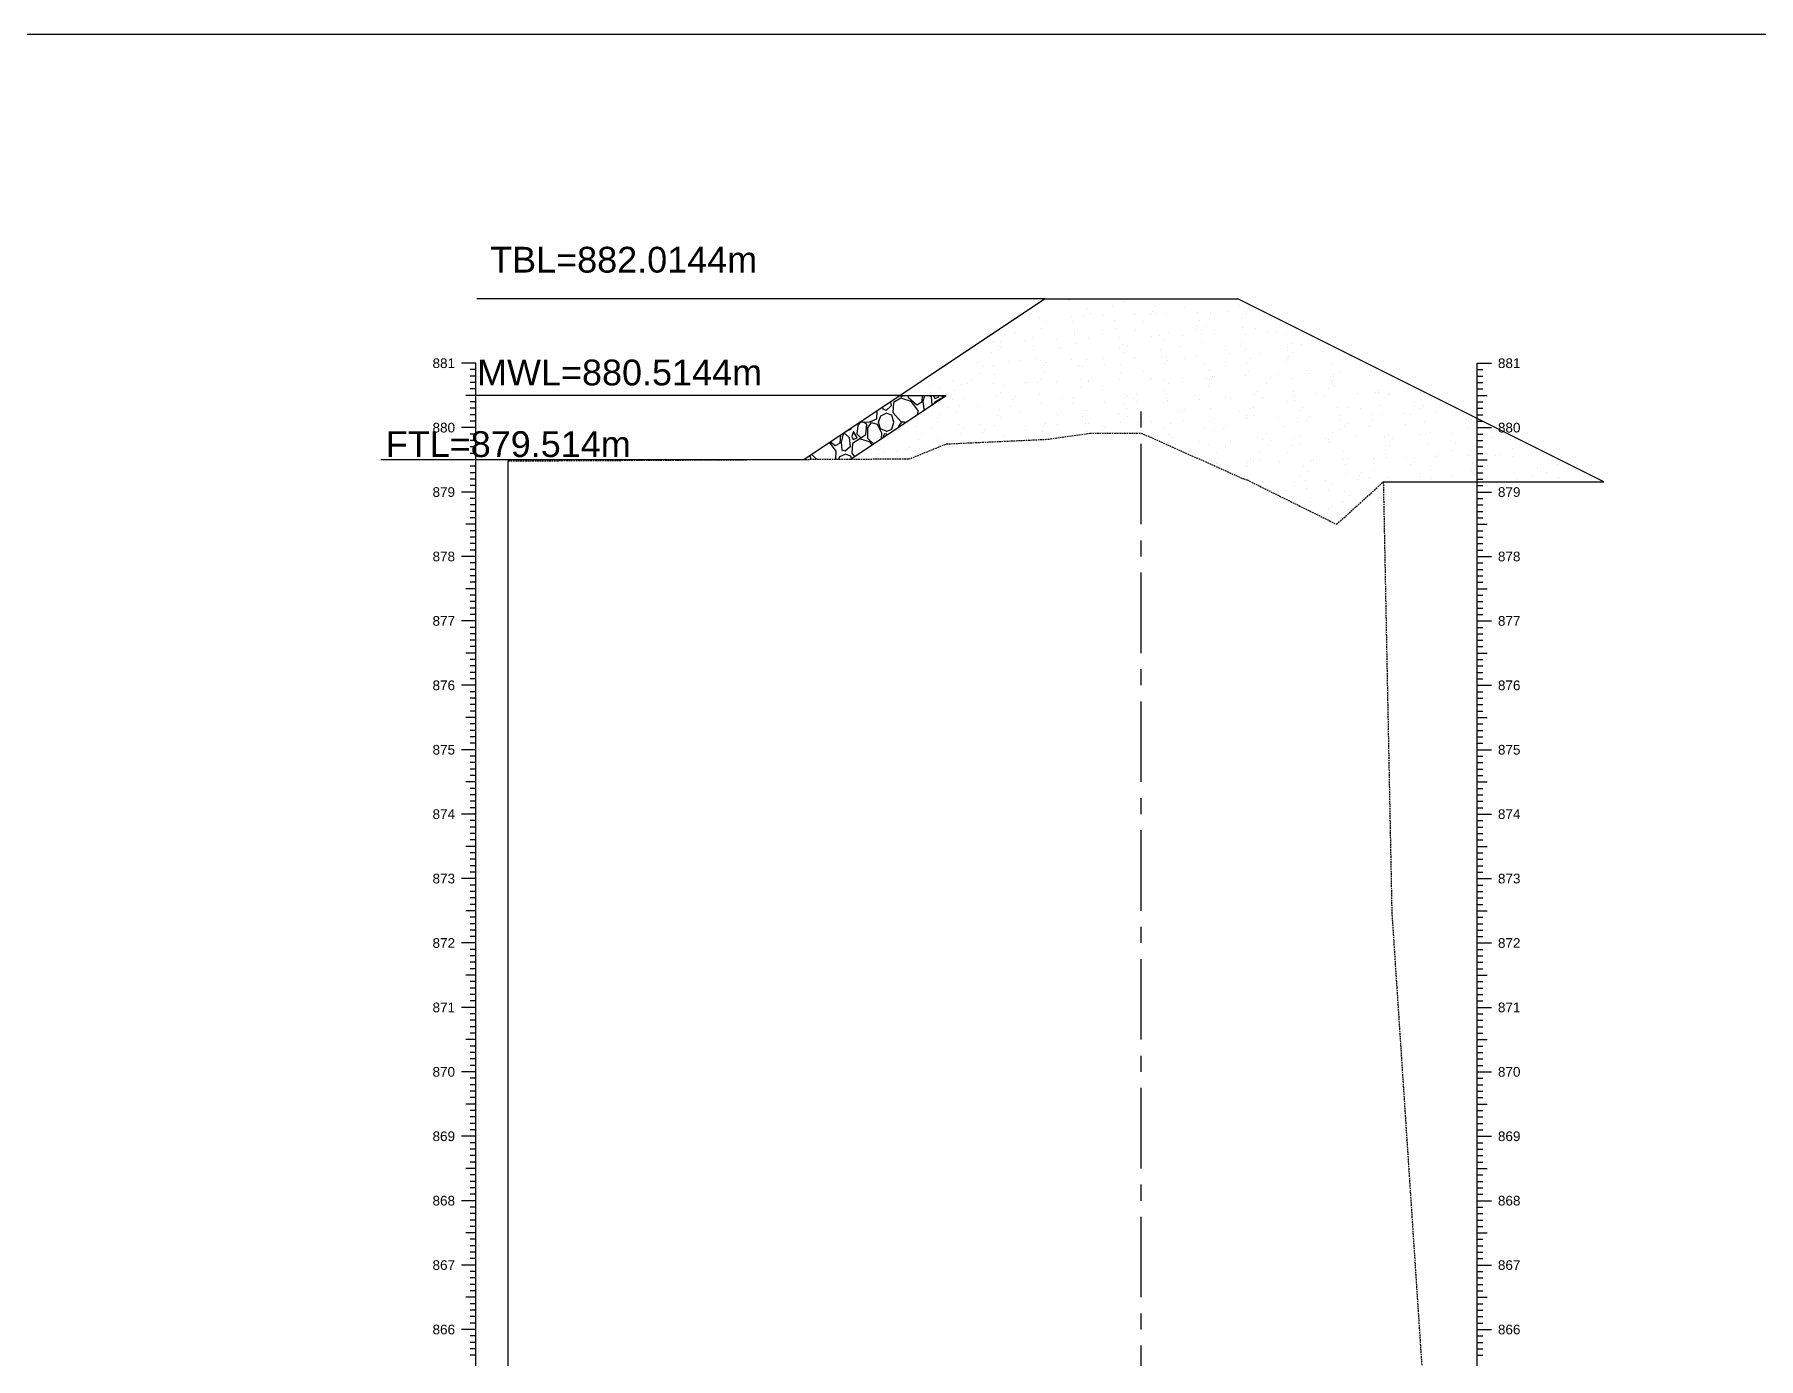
# Model space of a CAD drawing. Header units: millimetres. Extents: x 2640 to 12113, y 6003 to 13668.
# Drawn here: x 2888 to 3155.8, y 12869.2 to 13074.7 of the extents above; entities that cross this region are included whole.
import ezdxf
from ezdxf.enums import TextEntityAlignment as Align

# ---------------------------------------------------------------- set-up
doc = ezdxf.new("R2010")
doc.units = ezdxf.units.MM
doc.linetypes.add('CENTER', pattern=[2, 1.25, -0.25, 0.25, -0.25])
doc.linetypes.add('HIDDEN', pattern=[0.375, 0.25, -0.125])
for name, color, linetype in [('CL', 6, 'CENTER'), ('CS_Drawing', 7, 'Continuous'), ('GL', 3, 'HIDDEN')]:
    doc.layers.add(name, color=color, linetype=linetype)
doc.styles.get("Standard").update_dxf_attribs({"font": 'arial.ttf'})

msp = doc.modelspace()

# ---------------------------------------------------------------- linework, layer by layer
at = {"color": 1}
msp.add_line((3044.897, 13033.706), (2956.731, 13033.706), dxfattribs=at)
for p, q in [((3007.508, 13008.78), (3044.897, 13033.706)), ((3044.897, 13033.706), (3074.897, 13033.706)), ((3044.897, 13033.706), (3044.897, 13033.706)), ((3131.757, 13005.276), (3074.897, 13033.706)), ((3014.777, 13008.819), (3029.628, 13018.719)), ((3022.397, 13018.706), (3029.628, 13018.719))]:
    msp.add_line(p, q)
at = {"linetype": 'Continuous'}
for p, q in [((3044.968, 13033.625), (3044.968, 13033.625)), ((3048.795, 13033.564), (3048.795, 13033.564)), ((3051.425, 13032.255), (3051.425, 13032.255)), ((3055.517, 13032.456), (3055.517, 13032.456)), ((3057.103, 13033.236), (3057.103, 13033.236)), ((3062.057, 13032.733), (3062.057, 13032.733)), ((3066.617, 13032.304), (3066.617, 13032.304)), ((3075.221, 13032.644), (3075.221, 13032.644)), ((3076.881, 13032.551), (3076.881, 13032.551)), ((3042.514, 13030.947), (3042.514, 13030.947)), ((3042.527, 13031.222), (3042.527, 13031.222)), ((3042.943, 13031.415), (3042.943, 13031.415)), ((3044.161, 13030.783), (3044.161, 13030.783)), ((3045.064, 13030.204), (3045.064, 13030.204)), ((3049.055, 13030.943), (3049.055, 13030.943)), ((3049.249, 13030.114), (3049.249, 13030.114)), ((3050.742, 13031.184), (3050.742, 13031.184)), ((3051.968, 13031.196), (3051.968, 13031.196)), ((3053.949, 13031.103), (3053.949, 13031.103)), ((3055.789, 13030.391), (3055.789, 13030.391)), ((3058.843, 13031.263), (3058.843, 13031.263)), ((3060.256, 13030.253), (3060.256, 13030.253)), ((3061.284, 13031.294), (3061.284, 13031.294)), ((3061.713, 13031.762), (3061.713, 13031.762)), ((3062.231, 13031.411), (3062.231, 13031.411)), ((3063.738, 13031.423), (3063.738, 13031.423)), ((3068.632, 13031.583), (3068.632, 13031.583)), ((3068.953, 13030.302), (3068.953, 13030.302)), ((3069.838, 13029.428), (3069.838, 13029.428)), ((3070.52, 13030.5), (3070.52, 13030.5)), ((3070.738, 13031.543), (3070.738, 13031.543)), ((3073.526, 13031.743), (3073.526, 13031.743)), ((3075.493, 13030.579), (3075.493, 13030.579)), ((3076.199, 13031.48), (3076.199, 13031.48)), ((3078.42, 13031.903), (3078.42, 13031.903)), ((3037.001, 13027.038), (3037.001, 13027.038)), ((3038.022, 13027.082), (3038.022, 13027.082)), ((3038.704, 13028.153), (3038.704, 13028.153)), ((3040.198, 13028.419), (3040.198, 13028.419)), ((3041.896, 13027.198), (3041.896, 13027.198)), ((3042.981, 13027.772), (3042.981, 13027.772)), ((3044.382, 13029.133), (3044.382, 13029.133)), ((3046.79, 13027.358), (3046.79, 13027.358)), ((3049.514, 13028.518), (3049.514, 13028.518)), ((3049.521, 13028.049), (3049.521, 13028.049)), ((3049.695, 13026.727), (3049.695, 13026.727)), ((3049.943, 13028.986), (3049.943, 13028.986)), ((3051.684, 13027.518), (3051.684, 13027.518)), ((3053.896, 13028.201), (3053.896, 13028.201)), ((3055.963, 13029.069), (3055.963, 13029.069)), ((3056.578, 13027.678), (3056.578, 13027.678)), ((3058.968, 13028.766), (3058.968, 13028.766)), ((3061.472, 13027.838), (3061.472, 13027.838)), ((3062.685, 13027.961), (3062.685, 13027.961)), ((3063.478, 13027.377), (3063.478, 13027.377)), ((3064.16, 13028.448), (3064.16, 13028.448)), ((3066.366, 13027.998), (3066.366, 13027.998)), ((3068.284, 13028.865), (3068.284, 13028.865)), ((3068.713, 13029.333), (3068.713, 13029.333)), ((3069.225, 13028.237), (3069.225, 13028.237)), ((3069.399, 13026.915), (3069.399, 13026.915)), ((3071.26, 13028.158), (3071.26, 13028.158)), ((3075.667, 13029.257), (3075.667, 13029.257)), ((3075.713, 13026.903), (3075.713, 13026.903)), ((3076.155, 13028.318), (3076.155, 13028.318)), ((3077.738, 13029.113), (3077.738, 13029.113)), ((3079.352, 13028.497), (3079.352, 13028.497)), ((3081.049, 13028.478), (3081.049, 13028.478)), ((3082.39, 13028.149), (3082.39, 13028.149)), ((3036.713, 13025.43), (3036.713, 13025.43)), ((3037.744, 13025.741), (3037.744, 13025.741)), ((3038.173, 13026.209), (3038.173, 13026.209)), ((3041.175, 13024.099), (3041.175, 13024.099)), ((3043.253, 13025.707), (3043.253, 13025.707)), ((3043.427, 13024.385), (3043.427, 13024.385)), ((3044.246, 13024.135), (3044.246, 13024.135)), ((3047.197, 13025.99), (3047.197, 13025.99)), ((3047.535, 13026.15), (3047.535, 13026.15)), ((3049.14, 13024.295), (3049.14, 13024.295)), ((3051.439, 13024.345), (3051.439, 13024.345)), ((3054.034, 13024.455), (3054.034, 13024.455)), ((3056.417, 13025.619), (3056.417, 13025.619)), ((3056.514, 13026.088), (3056.514, 13026.088)), ((3056.943, 13026.556), (3056.943, 13026.556)), ((3057.117, 13025.326), (3057.117, 13025.326)), ((3057.8, 13026.397), (3057.8, 13026.397)), ((3058.928, 13024.615), (3058.928, 13024.615)), ((3062.957, 13025.896), (3062.957, 13025.896)), ((3063.131, 13024.573), (3063.131, 13024.573)), ((3063.822, 13024.775), (3063.822, 13024.775)), ((3063.943, 13024.127), (3063.943, 13024.127)), ((3065.968, 13026.337), (3065.968, 13026.337)), ((3066.631, 13024.394), (3066.631, 13024.394)), ((3068.717, 13024.935), (3068.717, 13024.935)), ((3072.991, 13026.446), (3072.991, 13026.446)), ((3073.611, 13025.095), (3073.611, 13025.095)), ((3075.284, 13026.435), (3075.284, 13026.435)), ((3076.122, 13025.807), (3076.122, 13025.807)), ((3076.895, 13024.641), (3076.895, 13024.641)), ((3078.505, 13025.255), (3078.505, 13025.255)), ((3082.573, 13025.621), (3082.573, 13025.621)), ((3082.662, 13026.084), (3082.662, 13026.084)), ((3082.713, 13024.474), (3082.713, 13024.474)), ((3082.836, 13024.762), (3082.836, 13024.762)), ((3083.256, 13026.692), (3083.256, 13026.692)), ((3083.399, 13025.415), (3083.399, 13025.415)), ((3084.738, 13026.684), (3084.738, 13026.684)), ((3088.293, 13025.575), (3088.293, 13025.575)), ((3091.737, 13024.254), (3091.737, 13024.254)), ((3092.087, 13024.69), (3092.087, 13024.69)), ((3030.444, 13023.088), (3030.444, 13023.088)), ((3034.458, 13023.815), (3034.458, 13023.815)), ((3034.815, 13022.047), (3034.815, 13022.047)), ((3035.427, 13023.213), (3035.427, 13023.213)), ((3036.984, 13023.365), (3036.984, 13023.365)), ((3037.159, 13022.043), (3037.159, 13022.043)), ((3039.352, 13023.975), (3039.352, 13023.975)), ((3044.744, 13023.312), (3044.744, 13023.312)), ((3045.079, 13022.294), (3045.079, 13022.294)), ((3045.173, 13023.78), (3045.173, 13023.78)), ((3050.149, 13023.277), (3050.149, 13023.277)), ((3050.757, 13023.274), (3050.757, 13023.274)), ((3054.197, 13023.56), (3054.197, 13023.56)), ((3056.689, 13023.554), (3056.689, 13023.554)), ((3056.863, 13022.232), (3056.863, 13022.232)), ((3060.271, 13022.343), (3060.271, 13022.343)), ((3063.514, 13023.659), (3063.514, 13023.659)), ((3066.335, 13021.5), (3066.335, 13021.5)), ((3069.852, 13021.519), (3069.852, 13021.519)), ((3069.853, 13023.465), (3069.853, 13023.465)), ((3070.125, 13021.4), (3070.125, 13021.4)), ((3070.535, 13022.59), (3070.535, 13022.59)), ((3070.942, 13021.697), (3070.942, 13021.697)), ((3071.229, 13021.66), (3071.229, 13021.66)), ((3072.967, 13023.907), (3072.967, 13023.907)), ((3076.123, 13021.82), (3076.123, 13021.82)), ((3076.213, 13023.57), (3076.213, 13023.57)), ((3076.393, 13023.742), (3076.393, 13023.742)), ((3076.568, 13022.42), (3076.568, 13022.42)), ((3079.967, 13021.478), (3079.967, 13021.478)), ((3081.017, 13021.98), (3081.017, 13021.98)), ((3082.284, 13024.006), (3082.284, 13024.006)), ((3085.727, 13022.638), (3085.727, 13022.638)), ((3085.912, 13022.14), (3085.912, 13022.14)), ((3089.283, 13021.576), (3089.283, 13021.576)), ((3089.558, 13023.654), (3089.558, 13023.654)), ((3089.712, 13022.044), (3089.712, 13022.044)), ((3089.83, 13021.589), (3089.83, 13021.589)), ((3090.806, 13022.3), (3090.806, 13022.3)), ((3095.309, 13021.814), (3095.309, 13021.814)), ((3095.7, 13022.46), (3095.7, 13022.46)), ((3095.991, 13022.885), (3095.991, 13022.885)), ((3096.272, 13022.609), (3096.272, 13022.609)), ((3022.488, 13018.707), (3022.711, 13018.483)), ((3022.711, 13018.483), (3023.047, 13018.708)), ((3023.791, 13018.356), (3023.791, 13018.709)), ((3025.907, 13018.713), (3025.823, 13017.658)), ((3026.245, 13018.713), (3026.013, 13017.785)), ((3027.097, 13018.715), (3027.283, 13018.547)), ((3027.182, 13020.22), (3027.182, 13020.22)), ((3027.678, 13018.716), (3027.664, 13018.674)), ((3028.49, 13018.483), (3028.35, 13018.717)), ((3028.454, 13019.996), (3028.454, 13019.996)), ((3028.827, 13018.718), (3029.061, 13018.483)), ((3029.061, 13018.483), (3029.414, 13018.719)), ((3030.716, 13021.023), (3030.716, 13021.023)), ((3030.89, 13019.701), (3030.89, 13019.701)), ((3032.076, 13020.38), (3032.076, 13020.38)), ((3032.973, 13020.535), (3032.973, 13020.535)), ((3033.402, 13021.003), (3033.402, 13021.003)), ((3036.97, 13020.54), (3036.97, 13020.54)), ((3038.036, 13019.172), (3038.036, 13019.172)), ((3038.718, 13020.243), (3038.718, 13020.243)), ((3041.864, 13020.7), (3041.864, 13020.7)), ((3042.427, 13020.783), (3042.427, 13020.783)), ((3043.881, 13020.935), (3043.881, 13020.935)), ((3044.153, 13018.87), (3044.153, 13018.87)), ((3044.396, 13021.223), (3044.396, 13021.223)), ((3046.759, 13020.86), (3046.759, 13020.86)), ((3050.421, 13021.212), (3050.421, 13021.212)), ((3050.595, 13019.89), (3050.595, 13019.89)), ((3051.653, 13021.02), (3051.653, 13021.02)), ((3051.743, 13020.882), (3051.743, 13020.882)), ((3052.172, 13021.35), (3052.172, 13021.35)), ((3053.91, 13020.292), (3053.91, 13020.292)), ((3056.547, 13021.18), (3056.547, 13021.18)), ((3057.317, 13018.782), (3057.317, 13018.782)), ((3059.172, 13018.921), (3059.172, 13018.921)), ((3061.197, 13021.131), (3061.197, 13021.131)), ((3061.441, 13021.34), (3061.441, 13021.34)), ((3063.492, 13019.467), (3063.492, 13019.467)), ((3063.585, 13021.123), (3063.585, 13021.123)), ((3063.857, 13019.058), (3063.857, 13019.058)), ((3064.174, 13020.538), (3064.174, 13020.538)), ((3068.197, 13018.701), (3068.197, 13018.701)), ((3070.299, 13020.078), (3070.299, 13020.078)), ((3070.513, 13021.229), (3070.513, 13021.229)), ((3077.022, 13018.97), (3077.022, 13018.97)), ((3077.513, 13018.8), (3077.513, 13018.8)), ((3077.942, 13019.268), (3077.942, 13019.268)), ((3079.366, 13020.587), (3079.366, 13020.587)), ((3083.27, 13018.782), (3083.27, 13018.782)), ((3083.29, 13021.312), (3083.29, 13021.312)), ((3083.562, 13019.247), (3083.562, 13019.247)), ((3086.967, 13019.048), (3086.967, 13019.048)), ((3088.54, 13018.715), (3088.54, 13018.715)), ((3088.948, 13019.763), (3088.948, 13019.763)), ((3089.63, 13020.834), (3089.63, 13020.834)), ((3090.004, 13020.267), (3090.004, 13020.267)), ((3093.434, 13018.875), (3093.434, 13018.875)), ((3096.283, 13019.147), (3096.283, 13019.147)), ((3096.712, 13019.615), (3096.712, 13019.615)), ((3096.726, 13019.159), (3096.726, 13019.159)), ((3098.329, 13019.035), (3098.329, 13019.035)), ((3098.462, 13018.831), (3098.462, 13018.831)), ((3103.223, 13019.195), (3103.223, 13019.195)), ((3103.266, 13019.435), (3103.266, 13019.435)), ((3018.838, 13015.054), (3018.901, 13016.375)), ((3019.752, 13016.943), (3019.79, 13016.578)), ((3020.298, 13016.388), (3019.79, 13016.578)), ((3021.06, 13017.086), (3020.298, 13016.388)), ((3021, 13017.775), (3021.06, 13017.086)), ((3021.441, 13017.594), (3021.314, 13016.07)), ((3021.314, 13016.07), (3022.648, 13014.61)), ((3022.584, 13018.293), (3021.441, 13017.594)), ((3021.947, 13018.407), (3022.14, 13018.483)), ((3022.14, 13018.483), (3022.118, 13018.52)), ((3024.172, 13017.785), (3022.584, 13018.293)), ((3025.061, 13017.213), (3023.791, 13018.356)), ((3025.251, 13016.388), (3024.172, 13017.785)), ((3025.823, 13017.658), (3025.061, 13017.213)), ((3025.222, 13015.783), (3025.251, 13016.388)), ((3025.998, 13016.14), (3025.998, 13016.14)), ((3026.013, 13017.785), (3026.14, 13016.578)), ((3026.317, 13016.512), (3026.14, 13016.578)), ((3027.283, 13018.547), (3027.398, 13017.233)), ((3027.664, 13018.674), (3027.855, 13018.229)), ((3027.791, 13017.594), (3027.783, 13017.489)), ((3028.934, 13018.293), (3027.791, 13017.594)), ((3027.855, 13018.229), (3028.49, 13018.483)), ((3028.971, 13018.281), (3028.934, 13018.293)), ((3029.811, 13016.794), (3029.811, 13016.794)), ((3030.657, 13018.007), (3030.657, 13018.007)), ((3031.345, 13016.251), (3031.345, 13016.251)), ((3031.676, 13017.12), (3031.676, 13017.12)), ((3032.358, 13018.191), (3032.358, 13018.191)), ((3034.705, 13016.954), (3034.705, 13016.954)), ((3037.613, 13018.593), (3037.613, 13018.593)), ((3037.885, 13016.528), (3037.885, 13016.528)), ((3039.599, 13017.114), (3039.599, 13017.114)), ((3039.973, 13018.106), (3039.973, 13018.106)), ((3040.402, 13018.574), (3040.402, 13018.574)), ((3041.189, 13016.189), (3041.189, 13016.189)), ((3044.327, 13017.548), (3044.327, 13017.548)), ((3044.493, 13017.274), (3044.493, 13017.274)), ((3047.402, 13016.144), (3047.402, 13016.144)), ((3047.55, 13018.24), (3047.55, 13018.24)), ((3049.387, 13017.435), (3049.387, 13017.435)), ((3049.427, 13018.354), (3049.427, 13018.354)), ((3051.049, 13016.44), (3051.049, 13016.44)), ((3051.454, 13016.436), (3051.454, 13016.436)), ((3054.281, 13017.595), (3054.281, 13017.595)), ((3057.132, 13017.416), (3057.132, 13017.416)), ((3057.589, 13016.717), (3057.589, 13016.717)), ((3057.814, 13018.487), (3057.814, 13018.487)), ((3058.743, 13018.453), (3058.743, 13018.453)), ((3059.175, 13017.755), (3059.175, 13017.755)), ((3064.031, 13017.736), (3064.031, 13017.736)), ((3064.07, 13017.915), (3064.07, 13017.915)), ((3065.743, 13016.023), (3065.743, 13016.023)), ((3066.172, 13016.491), (3066.172, 13016.491)), ((3066.645, 13016.484), (3066.645, 13016.484)), ((3068.964, 13018.075), (3068.964, 13018.075)), ((3070.754, 13016.628), (3070.754, 13016.628)), ((3073.006, 13018.536), (3073.006, 13018.536)), ((3073.858, 13018.235), (3073.858, 13018.235)), ((3075.197, 13016.272), (3075.197, 13016.272)), ((3076.91, 13016.731), (3076.91, 13016.731)), ((3077.294, 13016.905), (3077.294, 13016.905)), ((3078.752, 13018.395), (3078.752, 13018.395)), ((3082.588, 13017.711), (3082.588, 13017.711)), ((3083.646, 13018.555), (3083.646, 13018.555)), ((3083.736, 13017.925), (3083.736, 13017.925)), ((3084.513, 13016.37), (3084.513, 13016.37)), ((3084.942, 13016.838), (3084.942, 13016.838)), ((3090.458, 13016.817), (3090.458, 13016.817)), ((3092.101, 13016.78), (3092.101, 13016.78)), ((3093.967, 13016.619), (3093.967, 13016.619)), ((3096.998, 13017.094), (3096.998, 13017.094)), ((3102.366, 13017.027), (3102.366, 13017.027)), ((3103.283, 13016.717), (3103.283, 13016.717)), ((3103.44, 13018.113), (3103.44, 13018.113)), ((3103.712, 13017.185), (3103.712, 13017.185)), ((3105.573, 13016.132), (3105.573, 13016.132)), ((3013.999, 13013.108), (3014.837, 13013.467)), ((3014.837, 13013.467), (3014.91, 13013.715)), ((3015.917, 13014.038), (3015.726, 13012.768)), ((3016.361, 13014.546), (3015.917, 13014.038)), ((3016.281, 13014.629), (3016.298, 13014.61)), ((3016.298, 13014.61), (3017.631, 13014.546)), ((3016.742, 13014.546), (3016.361, 13014.546)), ((3017.314, 13014.229), (3016.742, 13014.546)), ((3017.123, 13012.641), (3017.314, 13014.229)), ((3017.441, 13013.657), (3018.012, 13014.483)), ((3017.441, 13012.006), (3017.441, 13013.657)), ((3017.631, 13014.546), (3018.838, 13015.054)), ((3018.012, 13014.483), (3018.901, 13014.229)), ((3018.901, 13014.229), (3019.6, 13012.895)), ((3019.092, 13014.546), (3019.473, 13015.562)), ((3019.409, 13013.53), (3019.092, 13014.546)), ((3020.298, 13013.149), (3019.409, 13013.53)), ((3019.473, 13015.562), (3020.298, 13015.943)), ((3021.187, 13015.626), (3020.298, 13015.943)), ((3020.298, 13013.086), (3021.187, 13013.467)), ((3021.505, 13014.546), (3021.187, 13015.626)), ((3021.187, 13013.467), (3021.505, 13014.546)), ((3022.267, 13014.038), (3022.229, 13013.787)), ((3022.711, 13014.546), (3022.267, 13014.038)), ((3022.373, 13013.412), (3022.373, 13013.412)), ((3022.648, 13014.61), (3023.409, 13014.574)), ((3023.092, 13014.546), (3022.711, 13014.546)), ((3023.243, 13014.463), (3023.092, 13014.546)), ((3025.076, 13013.909), (3025.076, 13013.909)), ((3025.315, 13015.069), (3025.315, 13015.069)), ((3027.267, 13013.572), (3027.267, 13013.572)), ((3028.203, 13015.329), (3028.203, 13015.329)), ((3028.632, 13015.797), (3028.632, 13015.797)), ((3031.616, 13014.186), (3031.616, 13014.186)), ((3032.161, 13013.732), (3032.161, 13013.732)), ((3034.829, 13014.137), (3034.829, 13014.137)), ((3035.632, 13013.368), (3035.632, 13013.368)), ((3037.055, 13013.892), (3037.055, 13013.892)), ((3037.657, 13015.577), (3037.657, 13015.577)), ((3038.059, 13015.206), (3038.059, 13015.206)), ((3041.949, 13014.052), (3041.949, 13014.052)), ((3044.781, 13014.098), (3044.781, 13014.098)), ((3045.093, 13014.384), (3045.093, 13014.384)), ((3046.843, 13014.212), (3046.843, 13014.212)), ((3046.973, 13015.676), (3046.973, 13015.676)), ((3050.771, 13015.364), (3050.771, 13015.364)), ((3051.321, 13014.375), (3051.321, 13014.375)), ((3051.737, 13014.372), (3051.737, 13014.372)), ((3054.402, 13013.715), (3054.402, 13013.715)), ((3056.427, 13015.924), (3056.427, 13015.924)), ((3056.632, 13014.532), (3056.632, 13014.532)), ((3057.763, 13015.394), (3057.763, 13015.394)), ((3060.285, 13014.433), (3060.285, 13014.433)), ((3061.526, 13014.692), (3061.526, 13014.692)), ((3063.426, 13013.495), (3063.426, 13013.495)), ((3064.485, 13014.286), (3064.485, 13014.286)), ((3066.42, 13014.852), (3066.42, 13014.852)), ((3069.867, 13013.609), (3069.867, 13013.609)), ((3070.549, 13014.68), (3070.549, 13014.68)), ((3071.025, 13014.563), (3071.025, 13014.563)), ((3071.314, 13015.012), (3071.314, 13015.012)), ((3072.743, 13013.594), (3072.743, 13013.594)), ((3073.172, 13014.062), (3073.172, 13014.062)), ((3076.208, 13015.172), (3076.208, 13015.172)), ((3076.227, 13015.66), (3076.227, 13015.66)), ((3077.468, 13015.583), (3077.468, 13015.583)), ((3081.102, 13015.332), (3081.102, 13015.332)), ((3082.196, 13013.842), (3082.196, 13013.842)), ((3084.19, 13014.475), (3084.19, 13014.475)), ((3085.741, 13014.729), (3085.741, 13014.729)), ((3085.996, 13015.492), (3085.996, 13015.492)), ((3090.73, 13014.752), (3090.73, 13014.752)), ((3090.891, 13015.652), (3090.891, 13015.652)), ((3090.904, 13013.43), (3090.904, 13013.43)), ((3091.513, 13013.941), (3091.513, 13013.941)), ((3091.942, 13014.409), (3091.942, 13014.409)), ((3095.323, 13013.904), (3095.323, 13013.904)), ((3095.785, 13015.812), (3095.785, 13015.812)), ((3096.005, 13014.975), (3096.005, 13014.975)), ((3097.172, 13015.771), (3097.172, 13015.771)), ((3100.679, 13015.972), (3100.679, 13015.972)), ((3100.966, 13014.189), (3100.966, 13014.189)), ((3101.683, 13015.956), (3101.683, 13015.956)), ((3103.894, 13014.663), (3103.894, 13014.663)), ((3110.283, 13014.288), (3110.283, 13014.288)), ((3110.434, 13014.94), (3110.434, 13014.94)), ((3110.609, 13013.618), (3110.609, 13013.618)), ((3110.712, 13014.756), (3110.712, 13014.756)), ((3111.197, 13015.024), (3111.197, 13015.024)), ((3012.551, 13010.038), (3011.478, 13011.427)), ((3012.361, 13010.863), (3011.625, 13011.525)), ((3013.123, 13011.308), (3012.361, 13010.863)), ((3013.225, 13012.592), (3013.123, 13011.308)), ((3013.631, 13012.705), (3013.313, 13011.435)), ((3013.313, 13011.435), (3013.44, 13010.228)), ((3013.948, 13012.768), (3013.631, 13012.705)), ((3013.948, 13012.768), (3014.583, 13012.197)), ((3014.71, 13010.736), (3013.948, 13010.038)), ((3014.583, 13012.197), (3014.71, 13010.736)), ((3015.218, 13013.086), (3014.964, 13012.324)), ((3014.964, 13012.324), (3015.155, 13011.879)), ((3015.091, 13011.244), (3014.964, 13009.72)), ((3016.234, 13011.943), (3015.091, 13011.244)), ((3015.155, 13011.879), (3015.79, 13012.133)), ((3015.79, 13012.133), (3015.218, 13013.086)), ((3015.726, 13012.768), (3016.361, 13012.133)), ((3017.822, 13011.435), (3016.234, 13011.943)), ((3016.361, 13012.133), (3017.123, 13012.641)), ((3018.342, 13011.195), (3017.441, 13012.006)), ((3018.121, 13011.048), (3017.822, 13011.435)), ((3019.6, 13012.895), (3019.527, 13011.986)), ((3019.981, 13012.705), (3019.856, 13012.205)), ((3020.298, 13012.768), (3019.981, 13012.705)), ((3020.298, 13012.768), (3020.47, 13012.614)), ((3025.348, 13011.844), (3025.348, 13011.844)), ((3025.886, 13012.801), (3025.886, 13012.801)), ((3028.468, 13012.086), (3028.468, 13012.086)), ((3031.791, 13012.864), (3031.791, 13012.864)), ((3035.203, 13012.899), (3035.203, 13012.899)), ((3038.513, 13011.756), (3038.513, 13011.756)), ((3038.733, 13012.333), (3038.733, 13012.333)), ((3044.411, 13013.313), (3044.411, 13013.313)), ((3044.656, 13013.148), (3044.656, 13013.148)), ((3045.053, 13012.033), (3045.053, 13012.033)), ((3051.495, 13013.053), (3051.495, 13013.053)), ((3053.973, 13013.247), (3053.973, 13013.247)), ((3063.506, 13011.557), (3063.506, 13011.557)), ((3064.038, 13011.417), (3064.038, 13011.417)), ((3064.189, 13012.628), (3064.189, 13012.628)), ((3064.757, 13012.221), (3064.757, 13012.221)), ((3064.931, 13010.899), (3064.931, 13010.899)), ((3068.933, 13011.577), (3068.933, 13011.577)), ((3070.426, 13011.065), (3070.426, 13011.065)), ((3071.2, 13013.241), (3071.2, 13013.241)), ((3073.827, 13011.737), (3073.827, 13011.737)), ((3077.922, 13012.133), (3077.922, 13012.133)), ((3078.721, 13011.897), (3078.721, 13011.897)), ((3079.381, 13012.677), (3079.381, 13012.677)), ((3079.742, 13011.164), (3079.742, 13011.164)), ((3080.171, 13011.632), (3080.171, 13011.632)), ((3083.284, 13010.873), (3083.284, 13010.873)), ((3083.615, 13012.057), (3083.615, 13012.057)), ((3084.462, 13012.41), (3084.462, 13012.41)), ((3084.636, 13011.088), (3084.636, 13011.088)), ((3088.509, 13012.217), (3088.509, 13012.217)), ((3088.962, 13011.853), (3088.962, 13011.853)), ((3089.196, 13011.413), (3089.196, 13011.413)), ((3089.645, 13012.924), (3089.645, 13012.924)), ((3093.403, 13012.377), (3093.403, 13012.377)), ((3097.626, 13012.321), (3097.626, 13012.321)), ((3098.297, 13012.537), (3098.297, 13012.537)), ((3098.476, 13010.921), (3098.476, 13010.921)), ((3098.512, 13011.511), (3098.512, 13011.511)), ((3098.941, 13011.979), (3098.941, 13011.979)), ((3103.191, 13012.697), (3103.191, 13012.697)), ((3104.166, 13012.598), (3104.166, 13012.598)), ((3104.34, 13011.276), (3104.34, 13011.276)), ((3104.837, 13012.973), (3104.837, 13012.973)), ((3107.966, 13011.76), (3107.966, 13011.76)), ((3108.086, 13012.857), (3108.086, 13012.857)), ((3108.74, 13011.168), (3108.74, 13011.168)), ((3112.98, 13013.017), (3112.98, 13013.017)), ((3114.419, 13012.148), (3114.419, 13012.148)), ((3115.101, 13013.22), (3115.101, 13013.22)), ((3117.283, 13011.858), (3117.283, 13011.858)), ((3008.487, 13009.276), (3008.334, 13009.331)), ((3008.631, 13008.786), (3008.487, 13009.276)), ((3008.729, 13009.594), (3009.463, 13008.791)), ((3012.493, 13008.807), (3012.551, 13010.038)), ((3012.972, 13008.809), (3013.123, 13009.212)), ((3013.123, 13009.212), (3013.948, 13009.593)), ((3013.948, 13010.038), (3013.44, 13010.228)), ((3014.837, 13009.276), (3013.948, 13009.593)), ((3014.94, 13008.927), (3014.837, 13009.276)), ((3014.964, 13009.72), (3015.405, 13009.238)), ((3019.08, 13009.502), (3019.08, 13009.502)), ((3019.991, 13009.977), (3019.991, 13009.977)), ((3022.108, 13010.035), (3022.108, 13010.035)), ((3023.432, 13010.123), (3023.432, 13010.123)), ((3023.861, 13010.591), (3023.861, 13010.591)), ((3024.885, 13010.137), (3024.885, 13010.137)), ((3025.522, 13010.522), (3025.522, 13010.522)), ((3071.561, 13008.151), (3071.561, 13008.151)), ((3071.654, 13009.791), (3071.654, 13009.791)), ((3073.02, 13010.626), (3073.02, 13010.626)), ((3076.455, 13008.311), (3076.455, 13008.311)), ((3076.924, 13008.821), (3076.924, 13008.821)), ((3077.426, 13008.636), (3077.426, 13008.636)), ((3078.194, 13010.068), (3078.194, 13010.068)), ((3078.368, 13008.746), (3078.368, 13008.746)), ((3081.349, 13008.471), (3081.349, 13008.471)), ((3082.602, 13009.801), (3082.602, 13009.801)), ((3086.244, 13008.631), (3086.244, 13008.631)), ((3086.742, 13008.735), (3086.742, 13008.735)), ((3087.171, 13009.203), (3087.171, 13009.203)), ((3091.138, 13008.791), (3091.138, 13008.791)), ((3091.358, 13009.98), (3091.358, 13009.98)), ((3092.116, 13008.87), (3092.116, 13008.87)), ((3096.032, 13008.951), (3096.032, 13008.951)), ((3096.196, 13008.983), (3096.196, 13008.983)), ((3097.898, 13010.256), (3097.898, 13010.256)), ((3098.072, 13008.934), (3098.072, 13008.934)), ((3100.926, 13009.111), (3100.926, 13009.111)), ((3101.698, 13008.046), (3101.698, 13008.046)), ((3102.38, 13009.117), (3102.38, 13009.117)), ((3105.512, 13009.082), (3105.512, 13009.082)), ((3105.82, 13009.271), (3105.82, 13009.271)), ((3105.941, 13009.55), (3105.941, 13009.55)), ((3108.058, 13010.097), (3108.058, 13010.097)), ((3110.714, 13009.431), (3110.714, 13009.431)), ((3111.063, 13010.168), (3111.063, 13010.168)), ((3111.335, 13008.103), (3111.335, 13008.103)), ((3114.966, 13009.33), (3114.966, 13009.33)), ((3115.608, 13009.591), (3115.608, 13009.591)), ((3117.572, 13009.166), (3117.572, 13009.166)), ((3117.603, 13010.445), (3117.603, 13010.445)), ((3117.777, 13009.123), (3117.777, 13009.123)), ((3120.503, 13009.751), (3120.503, 13009.751)), ((3124.499, 13008.015), (3124.499, 13008.015)), ((3071.926, 13007.726), (3071.926, 13007.726)), ((3075.401, 13006.426), (3075.401, 13006.426)), ((3076.242, 13007.75), (3076.242, 13007.75)), ((3083.7, 13005.408), (3083.7, 13005.408)), ((3084.426, 13006.206), (3084.426, 13006.206)), ((3085.09, 13007.638), (3085.09, 13007.638)), ((3085.362, 13005.573), (3085.362, 13005.573)), ((3085.755, 13006.819), (3085.755, 13006.819)), ((3088.594, 13005.568), (3088.594, 13005.568)), ((3091.63, 13007.915), (3091.63, 13007.915)), ((3091.804, 13006.593), (3091.804, 13006.593)), ((3093.488, 13005.728), (3093.488, 13005.728)), ((3093.742, 13006.305), (3093.742, 13006.305)), ((3094.171, 13006.773), (3094.171, 13006.773)), ((3095.337, 13005.994), (3095.337, 13005.994)), ((3096.02, 13007.065), (3096.02, 13007.065)), ((3098.382, 13005.888), (3098.382, 13005.888)), ((3098.526, 13005.484), (3098.526, 13005.484)), ((3103.196, 13006.554), (3103.196, 13006.554)), ((3103.276, 13006.048), (3103.276, 13006.048)), ((3104.795, 13007.826), (3104.795, 13007.826)), ((3105.066, 13005.761), (3105.066, 13005.761)), ((3108.17, 13006.208), (3108.17, 13006.208)), ((3111.211, 13007.114), (3111.211, 13007.114)), ((3111.509, 13006.781), (3111.509, 13006.781)), ((3112.512, 13006.652), (3112.512, 13006.652)), ((3112.941, 13007.12), (3112.941, 13007.12)), ((3113.065, 13006.368), (3113.065, 13006.368)), ((3115.115, 13005.31), (3115.115, 13005.31)), ((3117.959, 13006.528), (3117.959, 13006.528)), ((3118.231, 13005.673), (3118.231, 13005.673)), ((3120.793, 13006.29), (3120.793, 13006.29)), ((3121.476, 13007.361), (3121.476, 13007.361)), ((3121.966, 13006.901), (3121.966, 13006.901)), ((3122.853, 13006.688), (3122.853, 13006.688)), ((3124.771, 13005.95), (3124.771, 13005.95)), ((3127.747, 13006.848), (3127.747, 13006.848)), ((3130.307, 13005.358), (3130.307, 13005.358)), ((3078.806, 13005.248), (3078.806, 13005.248)), ((3078.822, 13005.296), (3078.822, 13005.296)), ((3079.395, 13004.767), (3079.395, 13004.767)), ((3081.972, 13003.529), (3081.972, 13003.529)), ((3082.401, 13003.997), (3082.401, 13003.997)), ((3083.299, 13002.963), (3083.299, 13002.963)), ((3085.536, 13004.251), (3085.536, 13004.251)), ((3088.977, 13003.943), (3088.977, 13003.943)), ((3089.659, 13005.014), (3089.659, 13005.014)), ((3091.425, 13003.777), (3091.425, 13003.777)), ((3092.258, 13003.142), (3092.258, 13003.142)), ((3086.212, 13002.134), (3086.212, 13002.134)), ((3088.972, 13001.099), (3088.972, 13001.099)), ((3089.401, 13001.567), (3089.401, 13001.567)), ((3091.107, 13002.294), (3091.107, 13002.294)), ((3092.13, 13000.96), (3092.13, 13000.96)), ((3092.53, 13001.077), (3092.53, 13001.077))]:
    msp.add_line(p, q, dxfattribs=at)
at = {"color": 4}
msp.add_line((3022.397, 13018.706), (2956.597, 13018.706), dxfattribs=at)
at = {"color": 6}
msp.add_line((3007.508, 13008.706), (2941.842, 13008.706), dxfattribs=at)
at = {"color": 85, "true_color": 0x58ba48}
msp.add_line((3097.515, 13005.276), (3131.757, 13005.276), dxfattribs=at)
msp.add_lwpolyline([(2662.339, 12722.841), (3412.339, 12722.841), (3412.339, 13074.732), (2662.339, 13074.732)], close=True)
at = {"layer": 'CL', "ltscale": 10}
msp.add_line((3059.897, 12798.706), (3059.897, 13018.706), dxfattribs=at)
at = {"layer": 'CS_Drawing'}
for p, q in [((2956.597, 13023.706), (2954.347, 13023.706)), ((2956.597, 13023.706), (2955.022, 13023.706)), ((2956.597, 13022.706), (2955.697, 13022.706)), ((2956.597, 13021.706), (2955.697, 13021.706)), ((2956.597, 12793.706), (2956.597, 13023.706)), ((3112.069, 13023.706), (3114.319, 13023.706)), ((3112.069, 13023.706), (3113.644, 13023.706)), ((3112.069, 12793.706), (3112.069, 13023.706)), ((3112.069, 13022.706), (3112.969, 13022.706)), ((3112.069, 13021.706), (3112.969, 13021.706)), ((2956.597, 13018.706), (2955.022, 13018.706)), ((2956.597, 13020.706), (2955.697, 13020.706)), ((2956.597, 13019.706), (2955.697, 13019.706)), ((2956.597, 13018.706), (2955.697, 13018.706)), ((3112.069, 13020.706), (3112.969, 13020.706)), ((3112.069, 13019.706), (3112.969, 13019.706)), ((3112.069, 13018.706), (3113.644, 13018.706)), ((3112.069, 13018.706), (3112.969, 13018.706)), ((2956.597, 13017.706), (2955.697, 13017.706)), ((2956.597, 13016.706), (2955.697, 13016.706)), ((3112.069, 13017.706), (3112.969, 13017.706)), ((3112.069, 13016.706), (3112.969, 13016.706)), ((2956.597, 13013.706), (2954.347, 13013.706)), ((2956.597, 13013.706), (2955.022, 13013.706)), ((2956.597, 13015.706), (2955.697, 13015.706)), ((2956.597, 13014.706), (2955.697, 13014.706)), ((2956.597, 13013.706), (2955.697, 13013.706)), ((3112.069, 13015.706), (3112.969, 13015.706)), ((3112.069, 13014.706), (3112.969, 13014.706)), ((3112.069, 13013.706), (3114.319, 13013.706)), ((3112.069, 13013.706), (3113.644, 13013.706)), ((3112.069, 13013.706), (3112.969, 13013.706)), ((2956.597, 13012.706), (2955.697, 13012.706)), ((2956.597, 13011.706), (2955.697, 13011.706)), ((2956.597, 13010.706), (2955.697, 13010.706)), ((3112.069, 13012.706), (3112.969, 13012.706)), ((3112.069, 13011.706), (3112.969, 13011.706)), ((3112.069, 13010.706), (3112.969, 13010.706)), ((2956.597, 13008.706), (2955.022, 13008.706)), ((2956.597, 13009.706), (2955.697, 13009.706)), ((2956.597, 13008.706), (2955.697, 13008.706)), ((2961.597, 12793.706), (2961.597, 13008.536)), ((3112.069, 13009.706), (3112.969, 13009.706)), ((3112.069, 13008.706), (3113.644, 13008.706)), ((3112.069, 13008.706), (3112.969, 13008.706)), ((2956.597, 13007.706), (2955.697, 13007.706)), ((2956.597, 13006.706), (2955.697, 13006.706)), ((2956.597, 13005.706), (2955.697, 13005.706)), ((3112.069, 13007.706), (3112.969, 13007.706)), ((3112.069, 13006.706), (3112.969, 13006.706)), ((3112.069, 13005.706), (3112.969, 13005.706)), ((2956.597, 13003.706), (2954.347, 13003.706)), ((2956.597, 13003.706), (2955.022, 13003.706)), ((2956.597, 13004.706), (2955.697, 13004.706)), ((2956.597, 13003.706), (2955.697, 13003.706)), ((2956.597, 13002.706), (2955.697, 13002.706)), ((3112.069, 13004.706), (3112.969, 13004.706)), ((3112.069, 13003.706), (3114.319, 13003.706)), ((3112.069, 13003.706), (3113.644, 13003.706)), ((3112.069, 13003.706), (3112.969, 13003.706)), ((3112.069, 13002.706), (3112.969, 13002.706)), ((2956.597, 13001.706), (2955.697, 13001.706)), ((2956.597, 13000.706), (2955.697, 13000.706)), ((3112.069, 13001.706), (3112.969, 13001.706)), ((3112.069, 13000.706), (3112.969, 13000.706)), ((2956.597, 12998.706), (2955.022, 12998.706)), ((2956.597, 12999.706), (2955.697, 12999.706)), ((2956.597, 12998.706), (2955.697, 12998.706)), ((2956.597, 12997.706), (2955.697, 12997.706)), ((3112.069, 12999.706), (3112.969, 12999.706)), ((3112.069, 12998.706), (3113.644, 12998.706)), ((3112.069, 12998.706), (3112.969, 12998.706)), ((3112.069, 12997.706), (3112.969, 12997.706)), ((2956.597, 12996.706), (2955.697, 12996.706)), ((2956.597, 12995.706), (2955.697, 12995.706)), ((2956.597, 12994.706), (2955.697, 12994.706)), ((3112.069, 12996.706), (3112.969, 12996.706)), ((3112.069, 12995.706), (3112.969, 12995.706)), ((3112.069, 12994.706), (3112.969, 12994.706)), ((2956.597, 12993.706), (2954.347, 12993.706)), ((2956.597, 12993.706), (2955.022, 12993.706)), ((2956.597, 12993.706), (2955.697, 12993.706)), ((2956.597, 12992.706), (2955.697, 12992.706)), ((3112.069, 12993.706), (3114.319, 12993.706)), ((3112.069, 12993.706), (3113.644, 12993.706)), ((3112.069, 12993.706), (3112.969, 12993.706)), ((3112.069, 12992.706), (3112.969, 12992.706)), ((2956.597, 12991.706), (2955.697, 12991.706)), ((2956.597, 12990.706), (2955.697, 12990.706)), ((2956.597, 12989.706), (2955.697, 12989.706)), ((3112.069, 12991.706), (3112.969, 12991.706)), ((3112.069, 12990.706), (3112.969, 12990.706)), ((3112.069, 12989.706), (3112.969, 12989.706)), ((2956.597, 12988.706), (2955.022, 12988.706)), ((2956.597, 12988.706), (2955.697, 12988.706)), ((2956.597, 12987.706), (2955.697, 12987.706)), ((2956.597, 12986.706), (2955.697, 12986.706)), ((3112.069, 12988.706), (3113.644, 12988.706)), ((3112.069, 12988.706), (3112.969, 12988.706)), ((3112.069, 12987.706), (3112.969, 12987.706)), ((3112.069, 12986.706), (3112.969, 12986.706)), ((2956.597, 12985.706), (2955.697, 12985.706)), ((2956.597, 12984.706), (2955.697, 12984.706)), ((3112.069, 12985.706), (3112.969, 12985.706)), ((3112.069, 12984.706), (3112.969, 12984.706)), ((2956.597, 12983.706), (2954.347, 12983.706)), ((2956.597, 12983.706), (2955.022, 12983.706)), ((2956.597, 12983.706), (2955.697, 12983.706)), ((2956.597, 12982.706), (2955.697, 12982.706)), ((2956.597, 12981.706), (2955.697, 12981.706)), ((3112.069, 12983.706), (3114.319, 12983.706)), ((3112.069, 12983.706), (3113.644, 12983.706)), ((3112.069, 12983.706), (3112.969, 12983.706)), ((3112.069, 12982.706), (3112.969, 12982.706)), ((3112.069, 12981.706), (3112.969, 12981.706)), ((2956.597, 12978.706), (2955.022, 12978.706)), ((2956.597, 12980.706), (2955.697, 12980.706)), ((2956.597, 12979.706), (2955.697, 12979.706)), ((2956.597, 12978.706), (2955.697, 12978.706)), ((3112.069, 12980.706), (3112.969, 12980.706)), ((3112.069, 12979.706), (3112.969, 12979.706)), ((3112.069, 12978.706), (3113.644, 12978.706)), ((3112.069, 12978.706), (3112.969, 12978.706)), ((2956.597, 12977.706), (2955.697, 12977.706)), ((2956.597, 12976.706), (2955.697, 12976.706)), ((3112.069, 12977.706), (3112.969, 12977.706)), ((3112.069, 12976.706), (3112.969, 12976.706)), ((2956.597, 12973.706), (2954.347, 12973.706)), ((2956.597, 12973.706), (2955.022, 12973.706)), ((2956.597, 12975.706), (2955.697, 12975.706)), ((2956.597, 12974.706), (2955.697, 12974.706)), ((2956.597, 12973.706), (2955.697, 12973.706)), ((3112.069, 12975.706), (3112.969, 12975.706)), ((3112.069, 12974.706), (3112.969, 12974.706)), ((3112.069, 12973.706), (3114.319, 12973.706)), ((3112.069, 12973.706), (3113.644, 12973.706)), ((3112.069, 12973.706), (3112.969, 12973.706)), ((2956.597, 12972.706), (2955.697, 12972.706)), ((2956.597, 12971.706), (2955.697, 12971.706)), ((2956.597, 12970.706), (2955.697, 12970.706)), ((3112.069, 12972.706), (3112.969, 12972.706)), ((3112.069, 12971.706), (3112.969, 12971.706)), ((3112.069, 12970.706), (3112.969, 12970.706)), ((2956.597, 12968.706), (2955.022, 12968.706)), ((2956.597, 12969.706), (2955.697, 12969.706)), ((2956.597, 12968.706), (2955.697, 12968.706)), ((3112.069, 12969.706), (3112.969, 12969.706)), ((3112.069, 12968.706), (3113.644, 12968.706)), ((3112.069, 12968.706), (3112.969, 12968.706)), ((2956.597, 12967.706), (2955.697, 12967.706)), ((2956.597, 12966.706), (2955.697, 12966.706)), ((2956.597, 12965.706), (2955.697, 12965.706)), ((3112.069, 12967.706), (3112.969, 12967.706)), ((3112.069, 12966.706), (3112.969, 12966.706)), ((3112.069, 12965.706), (3112.969, 12965.706)), ((2956.597, 12963.706), (2954.347, 12963.706)), ((2956.597, 12963.706), (2955.022, 12963.706)), ((2956.597, 12964.706), (2955.697, 12964.706)), ((2956.597, 12963.706), (2955.697, 12963.706)), ((2956.597, 12962.706), (2955.697, 12962.706)), ((3112.069, 12964.706), (3112.969, 12964.706)), ((3112.069, 12963.706), (3114.319, 12963.706)), ((3112.069, 12963.706), (3113.644, 12963.706)), ((3112.069, 12963.706), (3112.969, 12963.706)), ((3112.069, 12962.706), (3112.969, 12962.706)), ((2956.597, 12961.706), (2955.697, 12961.706)), ((2956.597, 12960.706), (2955.697, 12960.706)), ((3112.069, 12961.706), (3112.969, 12961.706)), ((3112.069, 12960.706), (3112.969, 12960.706)), ((2956.597, 12958.706), (2955.022, 12958.706)), ((2956.597, 12959.706), (2955.697, 12959.706)), ((2956.597, 12958.706), (2955.697, 12958.706)), ((2956.597, 12957.706), (2955.697, 12957.706)), ((3112.069, 12959.706), (3112.969, 12959.706)), ((3112.069, 12958.706), (3113.644, 12958.706)), ((3112.069, 12958.706), (3112.969, 12958.706)), ((3112.069, 12957.706), (3112.969, 12957.706)), ((2956.597, 12956.706), (2955.697, 12956.706)), ((2956.597, 12955.706), (2955.697, 12955.706)), ((2956.597, 12954.706), (2955.697, 12954.706)), ((3112.069, 12956.706), (3112.969, 12956.706)), ((3112.069, 12955.706), (3112.969, 12955.706)), ((3112.069, 12954.706), (3112.969, 12954.706)), ((2956.597, 12953.706), (2954.347, 12953.706)), ((2956.597, 12953.706), (2955.022, 12953.706)), ((2956.597, 12953.706), (2955.697, 12953.706)), ((2956.597, 12952.706), (2955.697, 12952.706)), ((3112.069, 12953.706), (3114.319, 12953.706)), ((3112.069, 12953.706), (3113.644, 12953.706)), ((3112.069, 12953.706), (3112.969, 12953.706)), ((3112.069, 12952.706), (3112.969, 12952.706)), ((2956.597, 12951.706), (2955.697, 12951.706)), ((2956.597, 12950.706), (2955.697, 12950.706)), ((2956.597, 12949.706), (2955.697, 12949.706)), ((3112.069, 12951.706), (3112.969, 12951.706)), ((3112.069, 12950.706), (3112.969, 12950.706)), ((3112.069, 12949.706), (3112.969, 12949.706)), ((2956.597, 12948.706), (2955.022, 12948.706)), ((2956.597, 12948.706), (2955.697, 12948.706)), ((2956.597, 12947.706), (2955.697, 12947.706)), ((2956.597, 12946.706), (2955.697, 12946.706)), ((3112.069, 12948.706), (3113.644, 12948.706)), ((3112.069, 12948.706), (3112.969, 12948.706)), ((3112.069, 12947.706), (3112.969, 12947.706)), ((3112.069, 12946.706), (3112.969, 12946.706)), ((2956.597, 12945.706), (2955.697, 12945.706)), ((2956.597, 12944.706), (2955.697, 12944.706)), ((3112.069, 12945.706), (3112.969, 12945.706)), ((3112.069, 12944.706), (3112.969, 12944.706)), ((2956.597, 12943.706), (2954.347, 12943.706)), ((2956.597, 12943.706), (2955.022, 12943.706)), ((2956.597, 12943.706), (2955.697, 12943.706)), ((2956.597, 12942.706), (2955.697, 12942.706)), ((2956.597, 12941.706), (2955.697, 12941.706)), ((3112.069, 12943.706), (3114.319, 12943.706)), ((3112.069, 12943.706), (3113.644, 12943.706)), ((3112.069, 12943.706), (3112.969, 12943.706)), ((3112.069, 12942.706), (3112.969, 12942.706)), ((3112.069, 12941.706), (3112.969, 12941.706)), ((2956.597, 12938.706), (2955.022, 12938.706)), ((2956.597, 12940.706), (2955.697, 12940.706)), ((2956.597, 12939.706), (2955.697, 12939.706)), ((2956.597, 12938.706), (2955.697, 12938.706)), ((3112.069, 12940.706), (3112.969, 12940.706)), ((3112.069, 12939.706), (3112.969, 12939.706)), ((3112.069, 12938.706), (3113.644, 12938.706)), ((3112.069, 12938.706), (3112.969, 12938.706)), ((2956.597, 12937.706), (2955.697, 12937.706)), ((2956.597, 12936.706), (2955.697, 12936.706)), ((2956.597, 12935.706), (2955.697, 12935.706)), ((3112.069, 12937.706), (3112.969, 12937.706)), ((3112.069, 12936.706), (3112.969, 12936.706)), ((3112.069, 12935.706), (3112.969, 12935.706)), ((2956.597, 12933.706), (2954.347, 12933.706)), ((2956.597, 12933.706), (2955.022, 12933.706)), ((2956.597, 12934.706), (2955.697, 12934.706)), ((2956.597, 12933.706), (2955.697, 12933.706)), ((3112.069, 12934.706), (3112.969, 12934.706)), ((3112.069, 12933.706), (3114.319, 12933.706)), ((3112.069, 12933.706), (3113.644, 12933.706)), ((3112.069, 12933.706), (3112.969, 12933.706)), ((2956.597, 12932.706), (2955.697, 12932.706)), ((2956.597, 12931.706), (2955.697, 12931.706)), ((2956.597, 12930.706), (2955.697, 12930.706)), ((3112.069, 12932.706), (3112.969, 12932.706)), ((3112.069, 12931.706), (3112.969, 12931.706)), ((3112.069, 12930.706), (3112.969, 12930.706)), ((2956.597, 12928.706), (2955.022, 12928.706)), ((2956.597, 12929.706), (2955.697, 12929.706)), ((2956.597, 12928.706), (2955.697, 12928.706)), ((2956.597, 12927.706), (2955.697, 12927.706)), ((3112.069, 12929.706), (3112.969, 12929.706)), ((3112.069, 12928.706), (3113.644, 12928.706)), ((3112.069, 12928.706), (3112.969, 12928.706)), ((3112.069, 12927.706), (3112.969, 12927.706)), ((2956.597, 12926.706), (2955.697, 12926.706)), ((2956.597, 12925.706), (2955.697, 12925.706)), ((3112.069, 12926.706), (3112.969, 12926.706)), ((3112.069, 12925.706), (3112.969, 12925.706)), ((2956.597, 12923.706), (2954.347, 12923.706)), ((2956.597, 12923.706), (2955.022, 12923.706)), ((2956.597, 12924.706), (2955.697, 12924.706)), ((2956.597, 12923.706), (2955.697, 12923.706)), ((2956.597, 12922.706), (2955.697, 12922.706)), ((3112.069, 12924.706), (3112.969, 12924.706)), ((3112.069, 12923.706), (3114.319, 12923.706)), ((3112.069, 12923.706), (3113.644, 12923.706)), ((3112.069, 12923.706), (3112.969, 12923.706)), ((3112.069, 12922.706), (3112.969, 12922.706)), ((2956.597, 12921.706), (2955.697, 12921.706)), ((2956.597, 12920.706), (2955.697, 12920.706)), ((2956.597, 12919.706), (2955.697, 12919.706)), ((3112.069, 12921.706), (3112.969, 12921.706)), ((3112.069, 12920.706), (3112.969, 12920.706)), ((3112.069, 12919.706), (3112.969, 12919.706)), ((2956.597, 12918.706), (2955.022, 12918.706)), ((2956.597, 12918.706), (2955.697, 12918.706)), ((2956.597, 12917.706), (2955.697, 12917.706)), ((3112.069, 12918.706), (3113.644, 12918.706)), ((3112.069, 12918.706), (3112.969, 12918.706)), ((3112.069, 12917.706), (3112.969, 12917.706)), ((2956.597, 12916.706), (2955.697, 12916.706)), ((2956.597, 12915.706), (2955.697, 12915.706)), ((2956.597, 12914.706), (2955.697, 12914.706)), ((3112.069, 12916.706), (3112.969, 12916.706)), ((3112.069, 12915.706), (3112.969, 12915.706)), ((3112.069, 12914.706), (3112.969, 12914.706)), ((2956.597, 12913.706), (2954.347, 12913.706)), ((2956.597, 12913.706), (2955.022, 12913.706)), ((2956.597, 12913.706), (2955.697, 12913.706)), ((2956.597, 12912.706), (2955.697, 12912.706)), ((2956.597, 12911.706), (2955.697, 12911.706)), ((3112.069, 12913.706), (3114.319, 12913.706)), ((3112.069, 12913.706), (3113.644, 12913.706)), ((3112.069, 12913.706), (3112.969, 12913.706)), ((3112.069, 12912.706), (3112.969, 12912.706)), ((3112.069, 12911.706), (3112.969, 12911.706)), ((2956.597, 12910.706), (2955.697, 12910.706)), ((2956.597, 12909.706), (2955.697, 12909.706)), ((3112.069, 12910.706), (3112.969, 12910.706)), ((3112.069, 12909.706), (3112.969, 12909.706)), ((2956.597, 12908.706), (2955.022, 12908.706)), ((2956.597, 12908.706), (2955.697, 12908.706)), ((2956.597, 12907.706), (2955.697, 12907.706)), ((2956.597, 12906.706), (2955.697, 12906.706)), ((3112.069, 12908.706), (3113.644, 12908.706)), ((3112.069, 12908.706), (3112.969, 12908.706)), ((3112.069, 12907.706), (3112.969, 12907.706)), ((3112.069, 12906.706), (3112.969, 12906.706)), ((2956.597, 12903.706), (2954.347, 12903.706)), ((2956.597, 12903.706), (2955.022, 12903.706)), ((2956.597, 12905.706), (2955.697, 12905.706)), ((2956.597, 12904.706), (2955.697, 12904.706)), ((2956.597, 12903.706), (2955.697, 12903.706)), ((3112.069, 12905.706), (3112.969, 12905.706)), ((3112.069, 12904.706), (3112.969, 12904.706)), ((3112.069, 12903.706), (3114.319, 12903.706)), ((3112.069, 12903.706), (3113.644, 12903.706)), ((3112.069, 12903.706), (3112.969, 12903.706)), ((2956.597, 12902.706), (2955.697, 12902.706)), ((2956.597, 12901.706), (2955.697, 12901.706)), ((3112.069, 12902.706), (3112.969, 12902.706)), ((3112.069, 12901.706), (3112.969, 12901.706)), ((2956.597, 12898.706), (2955.022, 12898.706)), ((2956.597, 12900.706), (2955.697, 12900.706)), ((2956.597, 12899.706), (2955.697, 12899.706)), ((2956.597, 12898.706), (2955.697, 12898.706)), ((3112.069, 12900.706), (3112.969, 12900.706)), ((3112.069, 12899.706), (3112.969, 12899.706)), ((3112.069, 12898.706), (3113.644, 12898.706)), ((3112.069, 12898.706), (3112.969, 12898.706)), ((2956.597, 12897.706), (2955.697, 12897.706)), ((2956.597, 12896.706), (2955.697, 12896.706)), ((2956.597, 12895.706), (2955.697, 12895.706)), ((3112.069, 12897.706), (3112.969, 12897.706)), ((3112.069, 12896.706), (3112.969, 12896.706)), ((3112.069, 12895.706), (3112.969, 12895.706)), ((2956.597, 12893.706), (2954.347, 12893.706)), ((2956.597, 12893.706), (2955.022, 12893.706)), ((2956.597, 12894.706), (2955.697, 12894.706)), ((2956.597, 12893.706), (2955.697, 12893.706)), ((3112.069, 12894.706), (3112.969, 12894.706)), ((3112.069, 12893.706), (3114.319, 12893.706)), ((3112.069, 12893.706), (3113.644, 12893.706)), ((3112.069, 12893.706), (3112.969, 12893.706)), ((2956.597, 12892.706), (2955.697, 12892.706)), ((2956.597, 12891.706), (2955.697, 12891.706)), ((2956.597, 12890.706), (2955.697, 12890.706)), ((3112.069, 12892.706), (3112.969, 12892.706)), ((3112.069, 12891.706), (3112.969, 12891.706)), ((3112.069, 12890.706), (3112.969, 12890.706)), ((2956.597, 12888.706), (2955.022, 12888.706)), ((2956.597, 12889.706), (2955.697, 12889.706)), ((2956.597, 12888.706), (2955.697, 12888.706)), ((2956.597, 12887.706), (2955.697, 12887.706)), ((3112.069, 12889.706), (3112.969, 12889.706)), ((3112.069, 12888.706), (3113.644, 12888.706)), ((3112.069, 12888.706), (3112.969, 12888.706)), ((3112.069, 12887.706), (3112.969, 12887.706)), ((2956.597, 12886.706), (2955.697, 12886.706)), ((2956.597, 12885.706), (2955.697, 12885.706)), ((3112.069, 12886.706), (3112.969, 12886.706)), ((3112.069, 12885.706), (3112.969, 12885.706)), ((2956.597, 12883.706), (2954.347, 12883.706)), ((2956.597, 12883.706), (2955.022, 12883.706)), ((2956.597, 12884.706), (2955.697, 12884.706)), ((2956.597, 12883.706), (2955.697, 12883.706)), ((2956.597, 12882.706), (2955.697, 12882.706)), ((3112.069, 12884.706), (3112.969, 12884.706)), ((3112.069, 12883.706), (3114.319, 12883.706)), ((3112.069, 12883.706), (3113.644, 12883.706)), ((3112.069, 12883.706), (3112.969, 12883.706)), ((3112.069, 12882.706), (3112.969, 12882.706)), ((2956.597, 12881.706), (2955.697, 12881.706)), ((2956.597, 12880.706), (2955.697, 12880.706)), ((2956.597, 12879.706), (2955.697, 12879.706)), ((3112.069, 12881.706), (3112.969, 12881.706)), ((3112.069, 12880.706), (3112.969, 12880.706)), ((3112.069, 12879.706), (3112.969, 12879.706)), ((2956.597, 12878.706), (2955.022, 12878.706)), ((2956.597, 12878.706), (2955.697, 12878.706)), ((2956.597, 12877.706), (2955.697, 12877.706)), ((3112.069, 12878.706), (3113.644, 12878.706)), ((3112.069, 12878.706), (3112.969, 12878.706)), ((3112.069, 12877.706), (3112.969, 12877.706)), ((2956.597, 12876.706), (2955.697, 12876.706)), ((2956.597, 12875.706), (2955.697, 12875.706)), ((2956.597, 12874.706), (2955.697, 12874.706)), ((3112.069, 12876.706), (3112.969, 12876.706)), ((3112.069, 12875.706), (3112.969, 12875.706)), ((3112.069, 12874.706), (3112.969, 12874.706)), ((2956.597, 12873.706), (2954.347, 12873.706)), ((2956.597, 12873.706), (2955.022, 12873.706)), ((2956.597, 12873.706), (2955.697, 12873.706)), ((2956.597, 12872.706), (2955.697, 12872.706)), ((2956.597, 12871.706), (2955.697, 12871.706)), ((3112.069, 12873.706), (3114.319, 12873.706)), ((3112.069, 12873.706), (3113.644, 12873.706)), ((3112.069, 12873.706), (3112.969, 12873.706)), ((3112.069, 12872.706), (3112.969, 12872.706)), ((3112.069, 12871.706), (3112.969, 12871.706)), ((2956.597, 12870.706), (2955.697, 12870.706)), ((2956.597, 12869.706), (2955.697, 12869.706)), ((3112.069, 12870.706), (3112.969, 12870.706)), ((3112.069, 12869.706), (3112.969, 12869.706))]:
    msp.add_line(p, q, dxfattribs=at)
at = {"layer": 'GL'}
msp.add_lwpolyline([(2961.597, 13008.536), (3023.688, 13008.866), (3023.752, 13008.866), (3024.125, 13008.926), (3029.617, 13011.176), (3045.424, 13011.906), (3051.955, 13012.826), (3056.156, 13012.846), (3059.897, 13012.866), (3075.751, 13005.786), (3076.349, 13005.596), (3090.273, 12998.696), (3097.515, 13005.276), (3098.839, 12938.426), (3107.069, 12813.866)], dxfattribs=at)

# ---------------------------------------------------------------- texts
at = {"color": 1, "insert": (3000.269, 13041.775), "char_height": 4, "attachment_point": 3}
msp.add_mtext_dynamic_manual_height_columns('TBL=882.0144m', width=39.40702, gutter_width=20, heights=[0], dxfattribs=at)
at = {"color": 4, "insert": (3001.021, 13024.267), "char_height": 4, "attachment_point": 3}
msp.add_mtext_dynamic_manual_height_columns('MWL=880.5144m', width=39.40702, gutter_width=20, heights=[0], dxfattribs=at)
at = {"color": 6, "insert": (2980.631, 13013.147), "char_height": 4, "attachment_point": 3}
msp.add_mtext_dynamic_manual_height_columns('FTL=879.514m', width=39.40702, gutter_width=20, heights=[0], dxfattribs=at)
at = {"layer": 'CS_Drawing'}
for s, p in [('881', (2953.347, 13023.706)), ('880', (2953.347, 13013.706)), ('879', (2953.347, 13003.706)), ('878', (2953.347, 12993.706)), ('877', (2953.347, 12983.706)), ('876', (2953.347, 12973.706)), ('875', (2953.347, 12963.706)), ('874', (2953.347, 12953.706)), ('873', (2953.347, 12943.706)), ('872', (2953.347, 12933.706)), ('871', (2953.347, 12923.706)), ('870', (2953.347, 12913.706)), ('869', (2953.347, 12903.706)), ('868', (2953.347, 12893.706)), ('867', (2953.347, 12883.706)), ('866', (2953.347, 12873.706))]:
    msp.add_text(s, height=1.5, dxfattribs=at).set_placement(p, align=Align.MIDDLE_RIGHT)
for s, p in [('881', (3115.319, 13023.706)), ('880', (3115.319, 13013.706)), ('879', (3115.319, 13003.706)), ('878', (3115.319, 12993.706)), ('877', (3115.319, 12983.706)), ('876', (3115.319, 12973.706)), ('875', (3115.319, 12963.706)), ('874', (3115.319, 12953.706)), ('873', (3115.319, 12943.706)), ('872', (3115.319, 12933.706)), ('871', (3115.319, 12923.706)), ('870', (3115.319, 12913.706)), ('869', (3115.319, 12903.706)), ('868', (3115.319, 12893.706)), ('867', (3115.319, 12883.706)), ('866', (3115.319, 12873.706))]:
    msp.add_text(s, height=1.5, dxfattribs=at).set_placement(p, align=Align.MIDDLE_LEFT)

doc.saveas('drawing.dxf')
